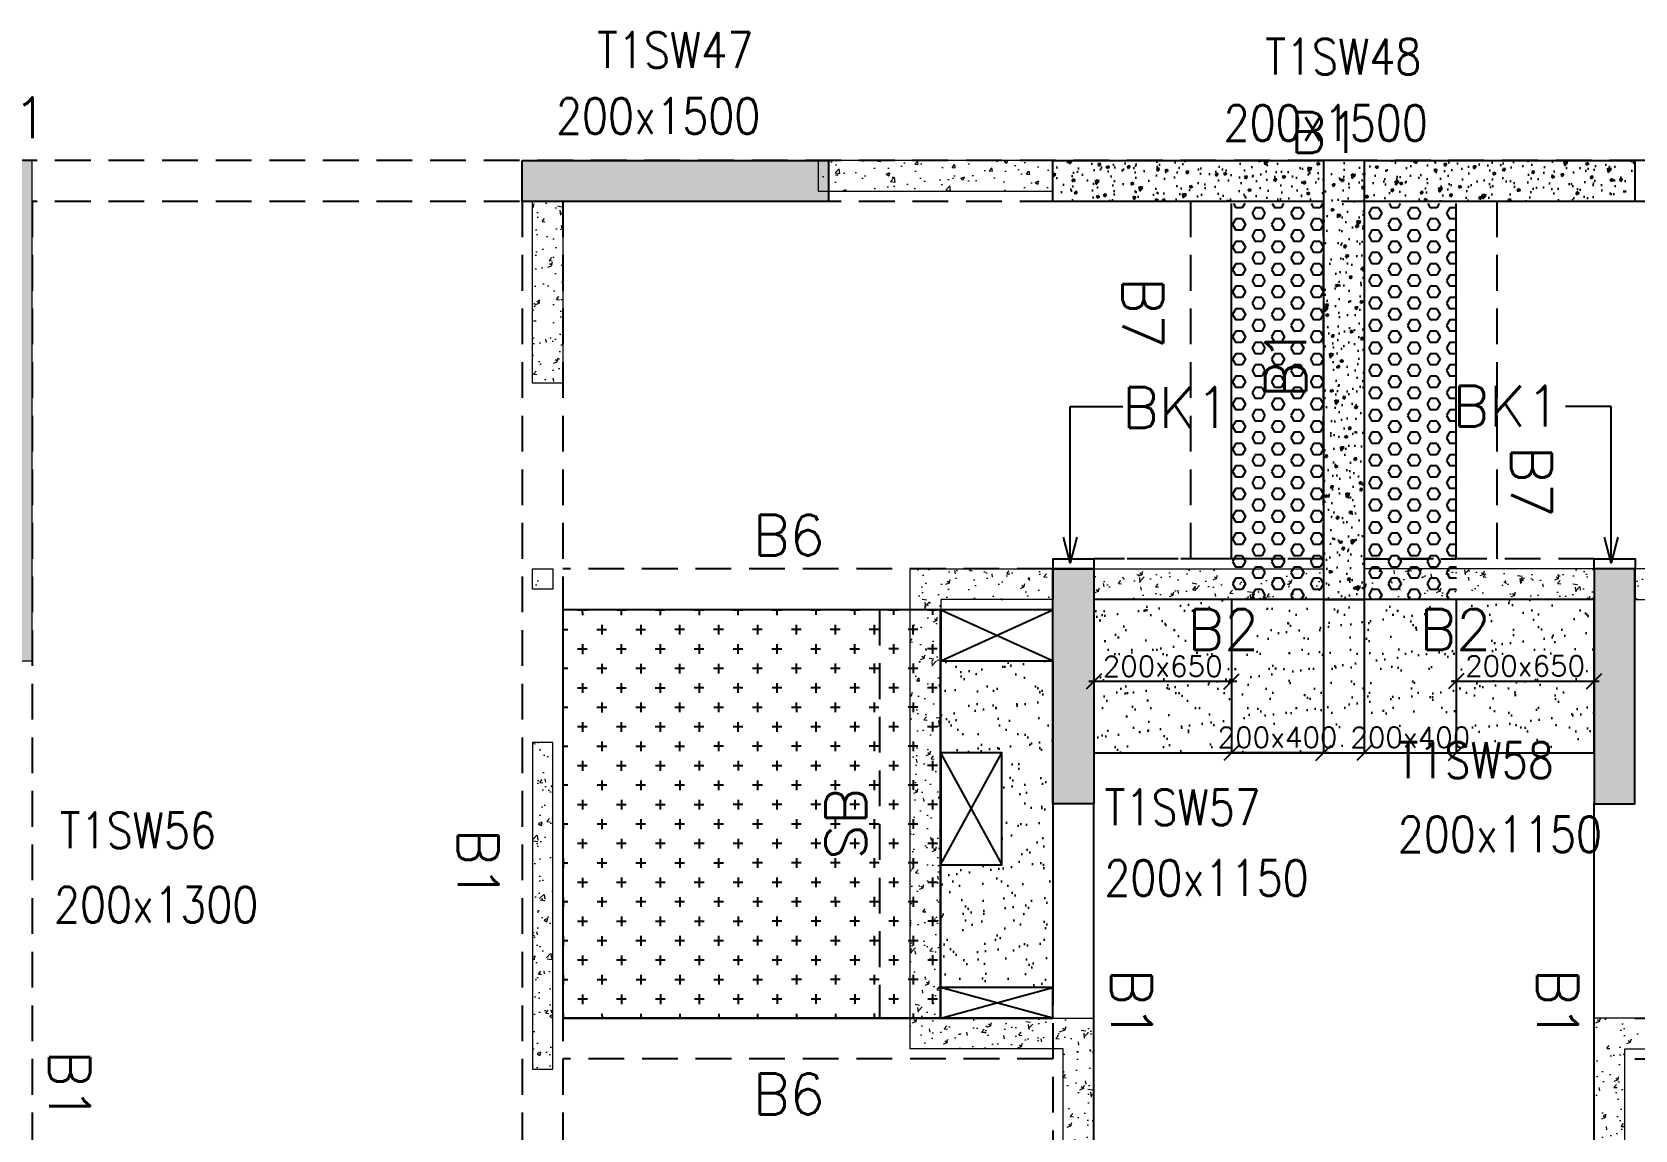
# Model space of a CAD drawing. Header units: millimetres. Extents: x 1078357 to 2594950, y -4969473 to -4636555.
# Drawn here: x 2183805 to 2191655, y -4671850 to -4666473 of the extents above; entities that cross this region are included whole.
import ezdxf

# ---------------------------------------------------------------- set-up
doc = ezdxf.new("R2010")
doc.units = ezdxf.units.MM
doc.header["$PDMODE"] = 35
for name, pattern in [('CONTINOUS', [0]), ('HIDDEN', [0.375, 0.25, -0.125]), ('New Retail block$0$CONTINOUS', [0])]:
    doc.linetypes.add(name, pattern=pattern)
doc.layers.get('0').update_dxf_attribs({"lineweight": 0})
doc.layers.get('Defpoints').update_dxf_attribs({"lineweight": 0})
for name, color, linetype, lineweight in [('A-_ANOTDIMA_D-', 6, 'Continuous', 13), ('COL. NO.', 30, 'Continuous', 25), ('COL. SIZE', 7, 'Continuous', 25), ('DIM', 9, 'Continuous', 25), ('HATCH', 8, 'Continuous', 30), ('RCC UPSTAND', 43, 'Continuous', 30), ('S-NON STR RCC WALL', 8, 'Continuous', 0)]:
    doc.layers.add(name, color=color, linetype=linetype, lineweight=lineweight)
for name, color, linetype in [('B-200x325', 201, 'HIDDEN'), ('B-200x375', 41, 'HIDDEN'), ('B-200x400', 44, 'HIDDEN'), ('B-200x650', 241, 'HIDDEN'), ('B-300xSLAB THK.', 151, 'Continuous'), ('BK1-200x650', 241, 'HIDDEN'), ('DC BEAM NO.', 7, 'Continuous'), ('DROP SLAB', 8, 'Continuous'), ('NON STR. RCC WALL', 6, 'Continuous'), ('S-COLUMN_SHEAR WALL', 1, 'Continuous'), ('S-PROJECTION', 54, 'New Retail block$0$CONTINOUS'), ('SLAB FOLD', 8, 'Continuous')]:
    doc.layers.add(name, color=color, linetype=linetype)
doc.styles.add('Roman', font='romans')
doc.styles.add('ROMANS', font='romans.shx', dxfattribs={"width": 0.85})
doc.dimstyles.new('HARESH', dxfattribs={"dimtxt": 150, "dimasz": 75, "dimexe": 0, "dimexo": 0, "dimgap": 25, "dimtad": 1, "dimdec": 0, "dimdsep": 46, "dimtxsty": 'Roman', "dimblk": 'OBLIQUE', "dimcen": 225, "dimdle": 25, "dimclrd": 2, "dimclre": 2, "dimclrt": 7, "dimadec": 8, "dimazin": 1, "dimtfac": 1, "dimtdec": 0, "dimtmove": 0, "dimatfit": 0, "dimfxl": 1, "dimlwd": -1, "dimlwe": -1, "dimarcsym": 0})
pattern_1 = [(50, (-4174040.86, 23111537.25), (182.184669, -15.9390855), [19.05, -209.55]), (355, (-4174040.86, 23111537.25), (-35.2434214, 191.0568452), [15.24, -167.6405842]), (100.4514447, (-4174025.68, 23111535.92), (146.9412471, 175.1177519), [16.1900088, -178.0902446]), (46.1842, (-4174040.86, 23111588.05), (271.0790409, -42.042328), [28.575, -314.325]), (96.6355576, (-4174018.27, 23111584.54), (237.404134, 247.4261246), [24.2850231, -267.1356082]), (351.1841512, (-4174040.86, 23111588.05), (237.404134, 247.4261246), [22.859967, -251.459732]), (21, (-4174015.46, 23111575.35), (151.6143913, -102.2651982), [19.05, -209.55]), (326, (-4174015.46, 23111575.35), (61.8020283, 184.1879661), [15.24, -167.64]), (71.451445, (-4174002.83, 23111566.83), (213.4164193, 81.9227689), [16.1900088, -178.0899376]), (37.5, (-4174040.86, 23111537.25), (3.08860325, 84.55503887), [0, -165.608, 0, -170.18, 0, -168.275]), (7.5, (-4174040.86, 23111537.25), (66.8196625, 100.18057482), [0, -97.028, 0, -161.798, 0, -64.135]), (327.5, (-4174097.5, 23111537.25), (135.59059517, -5.728744), [0, -63.5, 0, -198.12, 0, -262.89]), (317.5, (-4174122.9, 23111537.25), (148.1291814, 25.42649103), [0, -82.55, 0, -131.572, 0, -186.69])]
pattern_2 = [(230, (4727549.14, -7873102.54), (-143.4520365, 12.550427), [15, -165]), (175, (4727549.14, -7873102.54), (27.7502667, -150.438427), [12, -132]), (280.4514445, (4727537.18, -7873101.49), (-115.7017693, -137.887998), [12.7480384, -140.2284224]), (226.1842, (4727549.14, -7873142.54), (-213.448266, 33.103856), [22.5, -247.5]), (276.6356355, (4727531.35, -7873139.78), (-186.932389, -194.82372), [19.122068, -210.342752]), (171.184164, (4727549.14, -7873142.54), (-186.932389, -194.82372), [18, -198]), (201, (4727529.14, -7873132.54), (-119.3814104, 80.523778), [15, -165]), (146, (4727529.14, -7873132.54), (-48.6630664, -145.030009), [12, -132]), (251.4514447, (4727519.19, -7873125.83), (-168.0444753, -64.5062306), [12.748038, -140.2284224]), (217.5, (4727549.137, -7873102.536), (-2.43197106, -66.57877077), [0, -130.4, 0, -134, 0, -132.5]), (187.5, (4727549.14, -7873102.536), (-52.6139075, -78.8823424), [0, -76.4, 0, -127.4, 0, -50.5]), (147.5, (4727593.737, -7873102.536), (-106.7644872, 4.51097435), [0, -50, 0, -156, 0, -207]), (137.5, (4727613.74, -7873102.54), (-116.6372339, -20.0209965), [0, -65, 0, -103.6, 0, -147])]
pattern_3 = [(180, (1070830.067, 207871.68), (-7e-15, -54.99261315), [31.75, -63.5]), (300, (1070830.067, 207871.68), (47.625, 27.4963066), [31.75, -63.5]), (240, (1070798.317, 207871.68), (47.625, -27.4963066), [31.75, -63.5])]

# ---------------------------------------------------------------- blocks, each defined once
blk = doc.blocks.new('_Oblique')
at = {"color": 0, "linetype": 'ByBlock', "lineweight": -2}
blk.add_line((-0.5, -0.5), (0.5, 0.5), dxfattribs=at)
blk = doc.blocks.new('*D1580')
at = {"layer": 'Defpoints', "color": 0, "ltscale": 700, "transparency": 16777216}
for p in [(2189679.3, -4669252.5, 0), (2190129.4, -4669252.5, 0), (2189679.3, -4670002.5)]:
    blk.add_point(p, dxfattribs=at)
at = {"layer": 'DIM', "color": 2, "ltscale": 700, "transparency": 16777216}
for p, q in [((2189679.3, -4669252.5), (2189679.3, -4670002.5)), ((2190129.4, -4669252.5), (2190129.4, -4670002.5)), ((2190154.4, -4670002.5), (2189654.3, -4670002.5))]:
    blk.add_line(p, q, dxfattribs=at)
at = {"layer": 'DIM', "color": 2, "ltscale": 700, "transparency": 16777216, "xscale": 75, "yscale": 75, "zscale": 75, "rotation": 180}
blk.add_blockref('_Oblique', (2189679.3, -4670002.5), dxfattribs=at)
at = {"layer": 'DIM', "color": 2, "ltscale": 700, "transparency": 16777216, "xscale": 75, "yscale": 75, "zscale": 75}
blk.add_blockref('_Oblique', (2190129.4, -4670002.5), dxfattribs=at)
at = {"layer": 'DIM', "color": 7, "ltscale": 700, "transparency": 16777216, "insert": (2189904.3, -4669927.5), "char_height": 150, "attachment_point": 5, "style": 'Roman'}
blk.add_mtext('{\\H0.666667x;200x400}', dxfattribs=at)
blk = doc.blocks.new('*D1581')
at = {"layer": 'Defpoints', "color": 0, "ltscale": 700, "transparency": 16777216}
for p in [(2189004.6, -4669252.5, 0), (2189679.3, -4669252.5, 0), (2189004.6, -4669654.6)]:
    blk.add_point(p, dxfattribs=at)
at = {"layer": 'DIM', "color": 2, "ltscale": 700, "transparency": 16777216}
for p, q in [((2189004.6, -4669252.5), (2189004.6, -4669654.6)), ((2189679.3, -4669252.5), (2189679.3, -4669654.6)), ((2189704.3, -4669654.6), (2188979.6, -4669654.6))]:
    blk.add_line(p, q, dxfattribs=at)
at = {"layer": 'DIM', "color": 2, "ltscale": 700, "transparency": 16777216, "xscale": 75, "yscale": 75, "zscale": 75, "rotation": 180}
blk.add_blockref('_Oblique', (2189004.6, -4669654.6), dxfattribs=at)
at = {"layer": 'DIM', "color": 2, "ltscale": 700, "transparency": 16777216, "xscale": 75, "yscale": 75, "zscale": 75}
blk.add_blockref('_Oblique', (2189679.3, -4669654.6), dxfattribs=at)
at = {"layer": 'DIM', "color": 7, "ltscale": 700, "transparency": 16777216, "insert": (2189341.9, -4669579.6), "char_height": 150, "attachment_point": 5, "style": 'Roman'}
blk.add_mtext('{\\H0.666667x;200x650}', dxfattribs=at)
blk = doc.blocks.new('*D1582')
at = {"layer": 'Defpoints', "color": 0, "ltscale": 700, "transparency": 16777216}
for p in [(2190329.4, -4669252.5, 0), (2190779.5, -4669252.5, 0), (2190779.5, -4670002.5)]:
    blk.add_point(p, dxfattribs=at)
at = {"layer": 'DIM', "color": 2, "ltscale": 700, "transparency": 16777216}
for p, q in [((2190329.4, -4669252.5), (2190329.4, -4670002.5)), ((2190779.5, -4669252.5), (2190779.5, -4670002.5)), ((2190304.4, -4670002.5), (2190804.5, -4670002.5))]:
    blk.add_line(p, q, dxfattribs=at)
at = {"layer": 'DIM', "color": 2, "ltscale": 700, "transparency": 16777216, "xscale": 75, "yscale": 75, "zscale": 75, "rotation": 180}
blk.add_blockref('_Oblique', (2190329.4, -4670002.5), dxfattribs=at)
at = {"layer": 'DIM', "color": 2, "ltscale": 700, "transparency": 16777216, "xscale": 75, "yscale": 75, "zscale": 75}
blk.add_blockref('_Oblique', (2190779.5, -4670002.5), dxfattribs=at)
at = {"layer": 'DIM', "color": 7, "ltscale": 700, "transparency": 16777216, "insert": (2190554.5, -4669927.5), "char_height": 150, "attachment_point": 5, "style": 'Roman'}
blk.add_mtext('{\\H0.666667x;200x400}', dxfattribs=at)
blk = doc.blocks.new('*D1583')
at = {"layer": 'Defpoints', "color": 0, "ltscale": 700, "transparency": 16777216}
for p in [(2190779.5, -4669252.5, 0), (2191454.4, -4669252.5, 0), (2191454.4, -4669652.6)]:
    blk.add_point(p, dxfattribs=at)
at = {"layer": 'DIM', "color": 2, "ltscale": 700, "transparency": 16777216}
for p, q in [((2190779.5, -4669252.5), (2190779.5, -4669652.6)), ((2191454.4, -4669252.5), (2191454.4, -4669652.6)), ((2190754.5, -4669652.6), (2191479.4, -4669652.6))]:
    blk.add_line(p, q, dxfattribs=at)
at = {"layer": 'DIM', "color": 2, "ltscale": 700, "transparency": 16777216, "xscale": 75, "yscale": 75, "zscale": 75, "rotation": 180}
blk.add_blockref('_Oblique', (2190779.5, -4669652.6), dxfattribs=at)
at = {"layer": 'DIM', "color": 2, "ltscale": 700, "transparency": 16777216, "xscale": 75, "yscale": 75, "zscale": 75}
blk.add_blockref('_Oblique', (2191454.4, -4669652.6), dxfattribs=at)
at = {"layer": 'DIM', "color": 7, "ltscale": 700, "transparency": 16777216, "insert": (2191117, -4669577.6), "char_height": 150, "attachment_point": 5, "style": 'Roman'}
blk.add_mtext('{\\H0.666667x;200x650}', dxfattribs=at)
blk = doc.blocks.new('G$CD63B60BD')
at = {"layer": 'COL. NO.', "linetype": 'Continuous', "style": 'ROMANS', "width": 0.85}
for s, p in [('T1SW47', (21217.5, 7404.4, -320.4)), ('T1SW48', (24489.2, 7371.3, -320.4)), ('T1SW58', (25137.9, 3925.7, -320.4)), ('T1SW57', (23703.2, 3694.9, -320.4)), ('T1SW56', (18585.9, 3582.5, -320.4))]:
    blk.add_text(s, height=175, dxfattribs=at).set_placement(p)
at = {"layer": 'COL. SIZE', "linetype": 'Continuous', "style": 'ROMANS', "width": 0.85}
for s, p in [('200x1500', (21016.2, 7080.9, -320.4)), ('200x1500', (24285.2, 7046.4, -320.4)), ('200x1150', (25138.5, 3562.5, -320.4)), ('200x1150', (23701.8, 3348.7, -320.4)), ('200x1300', (18557.4, 3217.6, -320.4))]:
    blk.add_text(s, height=175, dxfattribs=at).set_placement(p)

msp = doc.modelspace()

# ---------------------------------------------------------------- hatches: boundary and pattern name
at = {"layer": 'DROP SLAB'}
h = msp.add_hatch(dxfattribs=at)
h.set_pattern_fill('CROSS', color=8, scale=15, angle=0.03079)
h.set_pattern_definition([(180.03079016, (-9876859.83, 46851707.39), (-95.19879988, -95.30117261), [47.625, -142.875]), (270.03079016, (-9876883.66, 46851731.19), (95.30117261, -95.19879988), [47.625, -142.875])])
h.paths.add_polyline_path([(2188254.6, -4669302.4), (2186404.6, -4669302.4), (2186404.6, -4671302.2), (2188254.6, -4671302.2)])
at = {"layer": 'HATCH'}
h = msp.add_hatch(dxfattribs=at)
h.set_pattern_fill('AR-SAND', color=8, scale=3, angle=179.97015)
h.set_pattern_definition([(37.47015413, (-2869328.04, 18697456.08), (-4.72361136, 146.8264517), [0, -115.824, 0, -129.54, 0, -123.825]), (7.4701541, (-2869328.04, 18697456.08), (134.9689868, 214.9772528), [0, -62.484, 0, -104.394, 0, -40.005]), (327.4701541, (-2869421.77, 18697456.13), (237.2979035, 0.3075449), [0, -38.1, 0, -137.16, 0, -179.07]), (317.4701541, (-2869421.77, 18697456.13), (229.1017424, 66.759465), [0, -19.05, 0, -89.916, 0, -102.87])])
h.paths.add_polyline_path([(2191454.9, -4669252.5), (2189004.9, -4669252.5), (2189004.6, -4670002.5), (2191454.6, -4670002.5)])
h = msp.add_hatch(dxfattribs=at)
h.set_pattern_fill('AR-SAND', color=8, scale=3, angle=179.97015)
h.set_pattern_definition([(37.47015413, (-2869327.94, 18697456.08), (-4.72361136, 146.8264517), [0, -115.824, 0, -129.54, 0, -123.825]), (7.4701541, (-2869327.94, 18697456.08), (134.9689868, 214.9772528), [0, -62.484, 0, -104.394, 0, -40.005]), (327.4701541, (-2869421.67, 18697456.13), (237.2979035, 0.3075449), [0, -38.1, 0, -137.16, 0, -179.07]), (317.4701541, (-2869421.67, 18697456.13), (229.1017424, 66.759465), [0, -19.05, 0, -89.916, 0, -102.87])])
h.paths.add_polyline_path([(2191455, -4669252.5), (2189005, -4669252.5), (2189005, -4669852.5), (2191455, -4669852.5)])
h = msp.add_hatch(dxfattribs=at)
h.set_pattern_fill('AR-SAND', color=8, scale=3, angle=359.97015)
h.set_pattern_definition([(37.47015413, (-4003539.23, 23605423.02), (-4.72361136, 146.8264517), [0, -115.824, 0, -129.54, 0, -123.825]), (7.4701541, (-4003539.23, 23605423.02), (134.9689868, 214.9772528), [0, -62.484, 0, -104.394, 0, -40.005]), (327.47015413, (-4003632.95, 23605423.07), (237.29790347, 0.3075449), [0, -38.1, 0, -137.16, 0, -179.07]), (317.4701541, (-4003632.95, 23605423.07), (229.1017424, 66.759465), [0, -19.05, 0, -89.916, 0, -102.87])])
h.paths.add_polyline_path([(2188804, -4671152.5), (2188254, -4671152.5), (2188254, -4670552.5), (2188554, -4670552.5), (2188554, -4670002.5), (2188254, -4670002.6), (2188254, -4669552.5), (2188804, -4669552.5)])
at = {"layer": 'RCC UPSTAND'}
h = msp.add_hatch(dxfattribs=at)
h.set_pattern_fill('AR-CONC', color=8, scale=20, angle=180)
h.set_pattern_definition(pattern_2)
h.paths.add_polyline_path([(2188804.6, -4667102.5), (2190129.6, -4667102.5), (2190129.6, -4667302.5), (2188804.6, -4667302.5)])
h = msp.add_hatch(dxfattribs=at)
h.set_pattern_fill('AR-CONC', color=8, scale=20, angle=180)
h.set_pattern_definition([(230, (4727549.14, -7873102.54), (-143.4520365, 12.550427), [15, -165]), (175, (4727549.14, -7873102.54), (27.7502667, -150.438427), [12, -132]), (280.4514445, (4727537.18, -7873101.49), (-115.7017693, -137.887998), [12.7480384, -140.2284224]), (226.1842, (4727549.14, -7873142.54), (-213.448266, 33.103856), [22.5, -247.5]), (276.6356355, (4727531.35, -7873139.78), (-186.932389, -194.82372), [19.122068, -210.342752]), (171.184164, (4727549.14, -7873142.54), (-186.932389, -194.82372), [18, -198]), (201, (4727529.14, -7873132.54), (-119.3814104, 80.523778), [15, -165]), (146, (4727529.14, -7873132.54), (-48.6630664, -145.030009), [12, -132]), (251.4514447, (4727519.19, -7873125.83), (-168.0444753, -64.5062306), [12.748038, -140.2284224]), (217.5, (4727549.137, -7873102.536), (-2.43197106, -66.57877077), [0, -130.4, 0, -134, 0, -132.5]), (187.5, (4727549.14, -7873102.536), (-52.6139075, -78.8823424), [0, -76.4, 0, -127.4, 0, -50.5]), (147.5, (4727593.737, -7873102.536), (-106.7644872, 4.51097435), [0, -50, 0, -156, 0, -207]), (137.5, (4727613.74, -7873102.54), (-116.6372339, -20.0209965), [0, -65, 0, -103.6, 0, -147])])
h.paths.add_polyline_path([(2190129.6, -4669252.5), (2190329.6, -4669252.5), (2190329.6, -4667102.5), (2190129.6, -4667102.5)])
h = msp.add_hatch(dxfattribs=at)
h.set_pattern_fill('AR-CONC', color=8, scale=20, angle=180)
h.set_pattern_definition(pattern_2)
h.paths.add_polyline_path([(2190329.6, -4667102.5), (2191654.6, -4667102.5), (2191654.6, -4667302.5), (2190329.6, -4667302.5)])
at = {"layer": 'S-COLUMN_SHEAR WALL', "lineweight": 25}
h = msp.add_hatch(color=1, dxfattribs=at)
h.dxf.hatch_style = 1
h.paths.add_polyline_path([(2186204.6, -4667102.5), (2187704.6, -4667102.5), (2187704.6, -4667302.5), (2186204.6, -4667302.5)])
h = msp.add_hatch(color=1, dxfattribs=at)
h.dxf.hatch_style = 1
h.paths.add_polyline_path([(2188804.6, -4669102.5), (2189004.6, -4669102.5), (2189004.6, -4670252.5), (2188804.6, -4670252.5)])
at = {"layer": 'S-COLUMN_SHEAR WALL', "lineweight": 25, "extrusion": (1.00316e-06, -2.11765e-11, 1)}
h = msp.add_hatch(color=1, dxfattribs=at)
h.dxf.hatch_style = 1
h.paths.add_polyline_path([(2191654.6, -4669102.5), (2191454.6, -4669102.5), (2191454.6, -4670252.5), (2191654.6, -4670252.5)])
at = {"layer": 'S-NON STR RCC WALL', "ltscale": 700}
h = msp.add_hatch(dxfattribs=at)
h.set_pattern_fill('AR-CONC', color=256)
h.set_pattern_definition([(230, (3321040.96, -9615958.33), (-182.184669, 15.9390855), [19.05, -209.55]), (175, (3321040.96, -9615958.33), (35.2434214, -191.056845), [15.24, -167.640584]), (280.4514447, (3321025.78, -9615957), (-146.941247, -175.117752), [16.190009, -178.0902446]), (226.1842, (3321040.96, -9616009.13), (-271.079041, 42.042328), [28.575, -314.325]), (276.6355576, (3321018.37, -9616005.63), (-237.404134, -247.426125), [24.285023, -267.135608]), (171.184151, (3321040.96, -9616009.13), (-237.404134, -247.426125), [22.859967, -251.459732]), (201, (3321015.56, -9615996.43), (-151.6143913, 102.265198), [19.05, -209.55]), (146, (3321015.56, -9615996.43), (-61.8020283, -184.187966), [15.24, -167.64]), (251.451445, (3321002.93, -9615987.91), (-213.416419, -81.922769), [16.190009, -178.0899376]), (217.5, (3321040.965, -9615958.334), (-3.08860325, -84.5550389), [0, -165.608, 0, -170.18, 0, -168.275]), (187.5, (3321040.965, -9615958.33), (-66.8196625, -100.1805748), [0, -97.028, 0, -161.798, 0, -64.135]), (147.5, (3321097.607, -9615958.334), (-135.5905952, 5.728744), [0, -63.5, 0, -198.12, 0, -262.89]), (137.5, (3321123.01, -9615958.33), (-148.1291814, -25.426491), [0, -82.55, 0, -131.572, 0, -186.69])])
h.paths.add_polyline_path([(2180730.1, -4667252.5), (2179930.1, -4667252.5), (2179930.1, -4667102.5), (2180730.1, -4667102.5)])
h.paths.add_polyline_path([(2179180.1, -4667102.5), (2178730.1, -4667102.5), (2178730.1, -4667252.5), (2179180.1, -4667252.5)])
h.paths.add_polyline_path([(2180380, -4668182.5), (2180530.1, -4668182.5), (2180530.1, -4667252.5), (2180380, -4667252.5)])
h.paths.add_polyline_path([(2178730.1, -4668332.5), (2180530.1, -4668332.5), (2180530.1, -4668182.5), (2178730.1, -4668182.5)])
h.paths.add_polyline_path([(2183805.1, -4667104.5), (2183605.1, -4667104.5), (2183605.1, -4669552.5), (2183805.1, -4669552.5)])
h.paths.add_polyline_path([(2181930.1, -4667102.5), (2182030.1, -4667102.5), (2182030.1, -4667252.5), (2181930.1, -4667252.5)])
h.paths.add_polyline_path([(2183280.1, -4667102.5), (2183605.1, -4667102.5), (2183605.1, -4667302.5), (2183280.1, -4667302.5)])
h = msp.add_hatch(dxfattribs=at)
h.set_pattern_fill('AR-CONC', color=256)
h.set_pattern_definition([(50, (2150209.61, -4914372.22), (182.18467, -15.93909), [19.05, -209.55]), (355, (2150209.61, -4914372.22), (-35.24342, 191.05685), [15.24, -167.64058]), (100.451445, (2150224.8, -4914373.54), (146.94125, 175.11775), [16.19001, -178.09024]), (46.1842, (2150209.61, -4914321.42), (271.07904, -42.04233), [28.575, -314.325]), (96.63556, (2150232.2, -4914324.92), (237.40413, 247.42612), [24.28502, -267.1356]), (351.18415, (2150209.6, -4914321.42), (237.40413, 247.42612), [22.85997, -251.45973]), (21, (2150235.01, -4914334.12), (151.61439, -102.2652), [19.05, -209.55]), (326, (2150235.01, -4914334.12), (61.80203, 184.18797), [15.24, -167.64]), (71.451445, (2150247.65, -4914342.64), (213.41642, 81.92277), [16.19001, -178.08994]), (37.5, (2150209.61, -4914372.217), (3.088603, 84.555039), [0, -165.608, 0, -170.18, 0, -168.275]), (7.5, (2150209.61, -4914372.22), (66.819663, 100.180575), [0, -97.028, 0, -161.798, 0, -64.135]), (327.5, (2150152.97, -4914372.22), (135.590595, -5.728744), [0, -63.5, 0, -198.12, 0, -262.89]), (317.5, (2150127.57, -4914372.22), (148.12918, 25.42649), [0, -82.55, 0, -131.572, 0, -186.69])])
h.paths.add_polyline_path([(2188805, -4667102.5), (2187655, -4667102.5), (2187655, -4667252.5), (2188805, -4667252.5)])
at = {"layer": 'S-NON STR RCC WALL'}
h = msp.add_hatch(dxfattribs=at)
h.set_pattern_fill('AR-CONC', color=256, angle=180)
h.set_pattern_definition([(50, (-5265280.32, 27792266.4), (182.184669, -15.93908554), [19.05, -209.55]), (355, (-5265280.32, 27792266.4), (-35.2434214, 191.0568452), [15.24, -167.6405842]), (100.4514447, (-5265265.14, 27792265.08), (146.9412471, 175.1177519), [16.1900088, -178.0902446]), (46.1842, (-5265280.32, 27792317.2), (271.0790409, -42.042328), [28.575, -314.325]), (96.6355576, (-5265257.73, 27792313.7), (237.404134, 247.4261246), [24.2850231, -267.1356082]), (351.1841512, (-5265280.32, 27792317.2), (237.404134, 247.4261246), [22.859967, -251.459732]), (21, (-5265254.92, 27792304.5), (151.6143913, -102.2651982), [19.05, -209.55]), (326, (-5265254.92, 27792304.5), (61.8020283, 184.1879661), [15.24, -167.64]), (71.451445, (-5265242.29, 27792295.98), (213.4164193, 81.9227689), [16.1900088, -178.0899376]), (37.5, (-5265280.32, 27792266.405), (3.08860325, 84.55503887), [0, -165.608, 0, -170.18, 0, -168.275]), (7.5, (-5265280.32, 27792266.405), (66.8196625, 100.18057482), [0, -97.028, 0, -161.798, 0, -64.135]), (327.5, (-5265336.964, 27792266.405), (135.59059517, -5.72874399), [0, -63.5, 0, -198.12, 0, -262.89]), (317.5, (-5265362.36, 27792266.4), (148.1291814, 25.42649103), [0, -82.55, 0, -131.572, 0, -186.69])])
h.paths.add_polyline_path([(2186255, -4667302.5), (2186405, -4667302.5), (2186405, -4668192.5), (2186255, -4668192.5)])
h = msp.add_hatch(dxfattribs=at)
h.set_pattern_fill('AR-CONC', color=256, angle=180)
h.set_pattern_definition([(50, (3283529.36, -9578126.59), (182.184669, -15.9390855), [19.05, -209.55]), (355, (3283529.36, -9578126.59), (-35.2434214, 191.056845), [15.24, -167.640584]), (100.4514447, (3283544.54, -9578127.91), (146.941247, 175.117752), [16.190009, -178.0902446]), (46.1842, (3283529.36, -9578075.79), (271.079041, -42.042328), [28.575, -314.325]), (96.6355576, (3283551.95, -9578079.3), (237.404134, 247.426125), [24.285023, -267.135608]), (351.184151, (3283529.36, -9578075.79), (237.404134, 247.426125), [22.859967, -251.459732]), (21, (3283554.76, -9578088.49), (151.6143913, -102.265198), [19.05, -209.55]), (326, (3283554.76, -9578088.49), (61.802028, 184.187966), [15.24, -167.64]), (71.451445, (3283567.4, -9578097), (213.416419, 81.922769), [16.190009, -178.0899376]), (37.5, (3283529.36, -9578126.585), (3.08860325, 84.5550389), [0, -165.608, 0, -170.18, 0, -168.275]), (7.5, (3283529.36, -9578126.585), (66.8196625, 100.1805748), [0, -97.028, 0, -161.798, 0, -64.135]), (327.5, (3283472.72, -9578126.585), (135.5905952, -5.728744), [0, -63.5, 0, -198.12, 0, -262.89]), (317.5, (3283447.32, -9578126.59), (148.1291814, 25.426491), [0, -82.55, 0, -131.572, 0, -186.69])])
h.paths.add_polyline_path([(2186255, -4669102.3), (2186355, -4669102.3), (2186355, -4669202.3), (2186255, -4669202.3)])
h = msp.add_hatch(dxfattribs=at)
h.set_pattern_fill('AR-CONC', color=256)
h.set_pattern_definition(pattern_1)
h.paths.add_polyline_path([(2188105, -4671452.6), (2188105, -4669102.6), (2188805, -4669102.6), (2188805, -4669252.6), (2188255, -4669252.6), (2188255, -4671302.6), (2189005, -4671302.6), (2189005, -4672552.5), (2188855, -4672552.5), (2188855, -4671452.6)])
h = msp.add_hatch(dxfattribs=at)
h.set_pattern_fill('AR-CONC', color=256)
h.set_pattern_definition(pattern_1)
h.paths.add_polyline_path([(2190130, -4669252.6), (2189005, -4669252.6), (2189005, -4669102.6), (2190130, -4669102.6)])
h = msp.add_hatch(dxfattribs=at)
h.set_pattern_fill('AR-CONC', color=256, angle=180)
h.set_pattern_definition(pattern_1)
h.paths.add_polyline_path([(2190330, -4669252.6), (2191455, -4669252.6), (2191455, -4669102.6), (2190330, -4669102.6)])
h = msp.add_hatch(dxfattribs=at)
h.set_pattern_fill('AR-CONC', color=256, angle=180)
h.set_pattern_definition(pattern_1)
h.paths.add_polyline_path([(2192355, -4671452.6), (2192355, -4669102.6), (2191655, -4669102.6), (2191655, -4669252.6), (2192205, -4669252.6), (2192205, -4671302.6), (2191455, -4671302.6), (2191455, -4672552.5), (2191605, -4672552.5), (2191605, -4671452.6)])
h = msp.add_hatch(dxfattribs=at)
h.set_pattern_fill('AR-CONC', color=256, angle=180)
h.set_pattern_definition([(50, (3283542.57, -9576761.92), (182.184669, -15.9390855), [19.05, -209.55]), (355, (3283542.57, -9576761.92), (-35.2434214, 191.056845), [15.24, -167.640584]), (100.4514447, (3283557.76, -9576763.25), (146.941247, 175.117752), [16.190009, -178.0902446]), (46.1842, (3283542.57, -9576711.12), (271.079041, -42.042328), [28.575, -314.325]), (96.6355576, (3283565.16, -9576714.62), (237.404134, 247.426125), [24.285023, -267.135608]), (351.184151, (3283542.57, -9576711.12), (237.404134, 247.426125), [22.859967, -251.459732]), (21, (3283567.97, -9576723.82), (151.6143913, -102.265198), [19.05, -209.55]), (326, (3283567.97, -9576723.82), (61.802028, 184.187966), [15.24, -167.64]), (71.451445, (3283580.6, -9576732.34), (213.416419, 81.922769), [16.190009, -178.0899376]), (37.5, (3283542.573, -9576761.92), (3.08860325, 84.5550389), [0, -165.608, 0, -170.18, 0, -168.275]), (7.5, (3283542.57, -9576761.92), (66.8196625, 100.1805748), [0, -97.028, 0, -161.798, 0, -64.135]), (327.5, (3283485.93, -9576761.92), (135.5905952, -5.728744), [0, -63.5, 0, -198.12, 0, -262.89]), (317.5, (3283460.53, -9576761.92), (148.1291814, 25.426491), [0, -82.55, 0, -131.572, 0, -186.69])])
h.paths.add_polyline_path([(2186255, -4671552.3), (2186355, -4671552.3), (2186355, -4669952.3), (2186255, -4669952.3)])
at = {"layer": 'SLAB FOLD', "ltscale": 1000}
h = msp.add_hatch(dxfattribs=at)
h.set_pattern_fill('HEX', color=8, scale=10, angle=180)
h.set_pattern_definition(pattern_3)
h.paths.add_polyline_path([(2190129.8, -4667313.1), (2189679.8, -4667313.1), (2189679.8, -4669252.5), (2190129.8, -4669252.5)])
h = msp.add_hatch(dxfattribs=at)
h.set_pattern_fill('HEX', color=8, scale=10, angle=180)
h.set_pattern_definition(pattern_3)
h.paths.add_polyline_path([(2190330.2, -4667313.1), (2190780.2, -4667313.1), (2190780.2, -4669252.5), (2190330.2, -4669252.5)])

# ---------------------------------------------------------------- linework, layer by layer
at = {"layer": 'B-200x325', "ltscale": 700}
for p, q in [((2188804.4, -4669102.4, 0), (2186404.6, -4669102.4, 0)), ((2188804.6, -4671502.2, 0), (2186404.6, -4671502.2, 0)), ((2191654.6, -4671502.3, 0), (2194054.6, -4671502.2, 0))]:
    msp.add_line(p, q, dxfattribs=at)
at = {"layer": 'B-200x325', "linetype": 'Continuous', "ltscale": 700}
for p, q in [((2188804.4, -4669302.4, 0), (2186404.6, -4669302.4, 0)), ((2188804.6, -4671302.2, 0), (2186404.6, -4671302.2, 0)), ((2191654.6, -4671302.3, 0), (2194054.6, -4671302.2, 0))]:
    msp.add_line(p, q, dxfattribs=at)
at = {"layer": 'B-200x375', "ltscale": 700}
for p, q in [((2189479.5, -4669052.5, 0), (2189479.5, -4667302.5)), ((2190979.7, -4669052.5, 0), (2190979.7, -4667302.5))]:
    msp.add_line(p, q, dxfattribs=at)
at = {"layer": 'B-200x375', "linetype": 'Continuous', "ltscale": 700}
for p, q in [((2189679.5, -4669052.5, 0), (2189679.5, -4667313.1, 0)), ((2190779.7, -4669052.5, 0), (2190779.7, -4667313.1, 0))]:
    msp.add_line(p, q, dxfattribs=at)
at = {"layer": 'B-200x400', "linetype": 'HIDDEN', "ltscale": 500}
for p, q in [((2190129.4, -4669052.5, 0), (2189679.3, -4669052.5, 0)), ((2190329.4, -4669052.5, 0), (2190779.6, -4669052.5, 0))]:
    msp.add_line(p, q, dxfattribs=at)
at = {"layer": 'B-200x400', "linetype": 'Continuous', "ltscale": 500}
for p, q in [((2190129.4, -4669252.5, 0), (2189679.3, -4669252.5, 0)), ((2190779.6, -4669252.5, 0), (2190329.5, -4669252.5, 0))]:
    msp.add_line(p, q, dxfattribs=at)
at = {"layer": 'B-200x650', "linetype": 'HIDDEN', "ltscale": 700}
for p, q in [((2192754.6, -4667102.5, 0), (2182230, -4667102.5, 0)), ((2192754.6, -4667302.5, 0), (2183805, -4667302.5, 0)), ((2183805, -4667302.5, 0), (2183805, -4672552.5, 0)), ((2186205, -4667302.5, 0), (2186205, -4673752.5, 0)), ((2186405, -4667302.5, 0), (2186405, -4673752.5, 0)), ((2190130, -4669052.5, 0), (2190130, -4667302.5, 0)), ((2190330, -4669052.5, 0), (2190330, -4667302.5, 0)), ((2189679.5, -4669052.4, 0), (2189004.6, -4669052.4, 0)), ((2190130, -4669052.5, 0), (2189005, -4669052.5, 0)), ((2191455, -4669052.5, 0), (2190330, -4669052.5, 0)), ((2191454.6, -4669052.4, 0), (2190779.6, -4669052.5, 0)), ((2188805, -4672552.5, 0), (2188805, -4670252.5, 0))]:
    msp.add_line(p, q, dxfattribs=at)
at = {"layer": 'B-200x650', "linetype": 'Continuous', "ltscale": 700}
msp.add_line((2191455, -4669252.5, 0), (2189005, -4669252.5, 0), dxfattribs=at)
at = {"layer": 'B-200x650', "linetype": 'CONTINOUS', "ltscale": 700}
for p, q in [((2191454.7, -4669252.4, 0), (2190779.6, -4669252.5, 0)), ((2189005, -4672552.5, 0), (2189005, -4670252.5, 0)), ((2191455, -4672552.5, 0), (2191455, -4670252.5, 0))]:
    msp.add_line(p, q, dxfattribs=at)
at = {"layer": 'B-300xSLAB THK.', "linetype": 'HIDDEN', "ltscale": 700}
msp.add_line((2187954.6, -4669302.4, 0), (2187954.6, -4671302.2, 0), dxfattribs=at)
at = {"layer": 'B-300xSLAB THK.', "linetype": 'ByBlock', "ltscale": 700}
msp.add_line((2188254.6, -4669302.4, 0), (2188254.6, -4671302.2, 0), dxfattribs=at)
at = {"layer": 'BK1-200x650', "linetype": 'Continuous', "ltscale": 700, "elevation": 0}
for points in [[(2189005, -4669102.5), (2188805, -4669102.5), (2188805, -4669052.4), (2189005, -4669052.4)], [(2191655.1, -4669102.5), (2191455, -4669102.5), (2191455, -4669052.4), (2191655.1, -4669052.4)]]:
    msp.add_lwpolyline(points, close=True, dxfattribs=at)
at = {"layer": 'DROP SLAB', "color": 3, "linetype": 'CONTINOUS', "ltscale": 500}
for p, q in [((2188254.8, -4669552.4, 0), (2188804.6, -4669302.4, 0)), ((2188254.8, -4669302.4, 0), (2188804.8, -4669552.4, 0)), ((2188254.6, -4670552.5), (2188554.7, -4670002.5)), ((2188254.6, -4670002.5), (2188554.7, -4670552.5)), ((2188804.3, -4671302.4, 0), (2188254.3, -4671152.4, 0)), ((2188255.2, -4671302.2, 0), (2188804.3, -4671152.4, 0))]:
    msp.add_line(p, q, dxfattribs=at)
at = {"layer": 'DROP SLAB', "color": 3, "linetype": 'CONTINOUS', "ltscale": 500, "elevation": 0}
for points in [[(2188254.6, -4669302.4), (2186404.6, -4669302.4), (2186404.6, -4671302.2), (2188254.6, -4671302.2)], [(2188254.8, -4669552.4), (2188804.6, -4669552.4), (2188804.6, -4669302.4), (2188254.8, -4669302.4)], [(2188254.7, -4670552.5), (2188554.7, -4670552.5), (2188554.7, -4670002.5), (2188254.7, -4670002.5)], [(2188254.3, -4671302.2), (2188804.3, -4671302.2), (2188804.3, -4671152.4), (2188254.3, -4671152.4)]]:
    msp.add_lwpolyline(points, close=True, dxfattribs=at)
at = {"layer": 'NON STR. RCC WALL', "elevation": 0}
for points in [[(2188804.6, -4667102.5), (2190129.6, -4667102.5), (2190129.6, -4667302.5), (2188804.6, -4667302.5)], [(2190129.6, -4669252.5), (2190329.6, -4669252.5), (2190329.6, -4667102.5), (2190129.6, -4667102.5)], [(2190329.6, -4667102.5), (2191654.6, -4667102.5), (2191654.6, -4667302.5), (2190329.6, -4667302.5)]]:
    msp.add_lwpolyline(points, close=True, dxfattribs=at)
at = {"layer": 'S-COLUMN_SHEAR WALL', "color": 1, "lineweight": 25, "elevation": 0}
for points in [[(2186204.6, -4667102.5), (2187704.6, -4667102.5), (2187704.6, -4667302.5), (2186204.6, -4667302.5)], [(2188804.6, -4669102.5), (2189004.6, -4669102.5), (2189004.6, -4670252.5), (2188804.6, -4670252.5)]]:
    msp.add_lwpolyline(points, close=True, dxfattribs=at)
at = {"layer": 'S-COLUMN_SHEAR WALL', "color": 1, "lineweight": 25, "extrusion": (1.00316e-06, -2.11765e-11, 1), "elevation": 2.2}
msp.add_lwpolyline([(2191654.6, -4669102.5), (2191454.6, -4669102.5), (2191454.6, -4670252.5), (2191654.6, -4670252.5)], close=True, dxfattribs=at)
at = {"layer": 'S-NON STR RCC WALL', "elevation": 0}
for points in [[(2183805.1, -4667104.5), (2183605.1, -4667104.5), (2183605.1, -4669552.5), (2183805.1, -4669552.5)], [(2188105, -4671452.6), (2188105, -4669102.6), (2188805, -4669102.6), (2188805, -4669252.6), (2188255, -4669252.6), (2188255, -4671302.6), (2189005, -4671302.6), (2189005, -4672552.5), (2188855, -4672552.5), (2188855, -4671452.6)], [(2190130, -4669252.6), (2189005, -4669252.6), (2189005, -4669102.6), (2190130, -4669102.6)], [(2190330, -4669252.6), (2191455, -4669252.6), (2191455, -4669102.6), (2190330, -4669102.6)], [(2192355, -4671452.6), (2192355, -4669102.6), (2191655, -4669102.6), (2191655, -4669252.6), (2192205, -4669252.6), (2192205, -4671302.6), (2191455, -4671302.6), (2191455, -4672552.5), (2191605, -4672552.5), (2191605, -4671452.6)]]:
    msp.add_lwpolyline(points, close=True, dxfattribs=at)
at = {"layer": 'S-NON STR RCC WALL', "ltscale": 700, "elevation": 0}
for points in [[(2188805, -4667102.5), (2187655, -4667102.5), (2187655, -4667252.5), (2188805, -4667252.5)], [(2186255, -4667302.5), (2186405, -4667302.5), (2186405, -4668192.5), (2186255, -4668192.5)], [(2186255, -4669102.3), (2186355, -4669102.3), (2186355, -4669202.3), (2186255, -4669202.3)], [(2186255, -4671552.3), (2186355, -4671552.3), (2186355, -4669952.3), (2186255, -4669952.3)]]:
    msp.add_lwpolyline(points, close=True, dxfattribs=at)
at = {"layer": 'S-PROJECTION', "elevation": 0}
msp.add_lwpolyline([(2191454.9, -4669252.5), (2189004.9, -4669252.5), (2189004.6, -4670002.5), (2191454.6, -4670002.5)], close=True, dxfattribs=at)
at = {"layer": 'SLAB FOLD', "color": 8, "ltscale": 1000, "elevation": 0}
msp.add_lwpolyline([(2188804, -4671152.5), (2188254, -4671152.5), (2188254, -4670552.5), (2188554, -4670552.5), (2188554, -4670002.5), (2188254, -4670002.6), (2188254, -4669552.5), (2188804, -4669552.5), (2188804, -4671152.5)], dxfattribs=at)

# ---------------------------------------------------------------- block references
at = {"layer": 'A-_ANOTDIMA_D-', "color": 2, "ltscale": 700}
msp.add_blockref('G$CD63B60BD', (2165354.6, -4674052.5, 0), dxfattribs=at)

# ---------------------------------------------------------------- texts
at = {"layer": 'B-200x325', "linetype": 'Continuous', "ltscale": 700, "style": 'ROMANS'}
for p in [(2187335.1, -4669037.2, -2.7), (2187335.1, -4671774.3, -2.7)]:
    msp.add_text('B6', height=200, rotation=359.99945, dxfattribs=at).set_placement(p)
at = {"layer": 'B-200x375', "linetype": 'Continuous', "ltscale": 700, "style": 'ROMANS'}
for p in [(2189144.7, -4667672.9, -2.7), (2191048.3, -4668500.1, -2.7)]:
    msp.add_text('B7', height=200, rotation=269.99906, dxfattribs=at).set_placement(p)
at = {"layer": 'B-200x650', "linetype": 'HIDDEN', "ltscale": 500, "style": 'ROMANS'}
for rotation, p in [(359.99906, (2183532.1, -4666992.9, -2.7)), (0.00094, (2189964.9, -4667065.3, -2.7)), (269.99906, (2185889.4, -4670373.8, -2.7)), (269.99906, (2189088.9, -4671058.7, -2.7)), (269.99906, (2191176, -4671058.7, -2.7)), (269.99906, (2183888.9, -4671459.4, -2.7))]:
    msp.add_text('B1', height=200, rotation=rotation, dxfattribs=at).set_placement(p)
at = {"layer": 'B-200x650', "linetype": 'HIDDEN', "ltscale": 700, "style": 'ROMANS'}
msp.add_text('B1', height=200, rotation=89.99906, dxfattribs=at).set_placement((2190043.9, -4668266.3, -2.7))
at = {"layer": 'B-300xSLAB THK.', "linetype": 'Continuous', "ltscale": 700, "style": 'ROMANS'}
msp.add_text('SB', height=200, rotation=90.00094, dxfattribs=at).set_placement((2187890.5, -4670526.7, -2.7))
at = {"layer": 'BK1-200x650', "linetype": 'Continuous', "ltscale": 700, "style": 'ROMANS'}
for rotation, p in [(0.00094, (2189142.7, -4668412.1, -2.7)), (359.99906, (2190760.6, -4668405.3, -2.7))]:
    msp.add_text('BK1', height=200, rotation=rotation, dxfattribs=at).set_placement(p)
at = {"layer": 'DC BEAM NO.', "linetype": 'Continuous', "ltscale": 500, "style": 'ROMANS'}
for p in [(2189462.7, -4669499.6, -2.7), (2190599.4, -4669499.6, -2.7)]:
    msp.add_text('B2', height=200, dxfattribs=at).set_placement(p)

# ---------------------------------------------------------------- dimensions: what is measured, and where the dimension line sits
at = {"layer": 'DIM', "ltscale": 700}
for base, p1, p2, picture, middle in [((2189004.6, -4669654.6, 0), (2189679.3, -4669252.5, 0), (2189004.6, -4669252.5, 0), '*D1581', (2189341.9, -4669579.6, 0)), ((2191454.4, -4669652.6, 0), (2190779.5, -4669252.5, 0), (2191454.4, -4669252.5, 0), '*D1583', (2191117, -4669577.6, 0))]:
    dim = msp.add_linear_dim(base=base, p1=p1, p2=p2, text='{\\H0.666667x;200x650}', dimstyle='HARESH', override={"dimtxsty": 'Roman', "dimtmove": 1}, dxfattribs=at)
    dim.commit()
    dim.dimension.update_dxf_attribs({"geometry": picture, "text_midpoint": middle})
for base, p1, p2, picture, middle in [((2189679.3, -4670002.5, 0), (2190129.4, -4669252.5, 0), (2189679.3, -4669252.5, 0), '*D1580', (2189904.3, -4670002.5, 0)), ((2190779.5, -4670002.5, 0), (2190329.4, -4669252.5, 0), (2190779.5, -4669252.5, 0), '*D1582', (2190554.5, -4670002.5, 0))]:
    dim = msp.add_linear_dim(base=base, p1=p1, p2=p2, text='{\\H0.666667x;200x400}', dimstyle='HARESH', override={"dimtxsty": 'Roman'}, dxfattribs=at)
    dim.commit()
    dim.dimension.update_dxf_attribs({"geometry": picture, "text_midpoint": middle, "dimtype": 160})

# ---------------------------------------------------------------- leaders
at = {"layer": 'BK1-200x650', "linetype": 'Continuous', "ltscale": 700}
for points in [[(2188888.5, -4669072.2, 0), (2188888.5, -4668307.6, 0), (2189147.4, -4668307.6, 0)], [(2191538.6, -4669072.2, 0), (2191538.6, -4668307.6, 0), (2191314.2, -4668307.6, 0)]]:
    msp.add_leader(points, dimstyle='HARESH', override={"dimasz": 125, "dimgap": 25, "dimtad": 0, "dimldrblk": 'Open30'}, dxfattribs=at)

doc.saveas('drawing.dxf')
